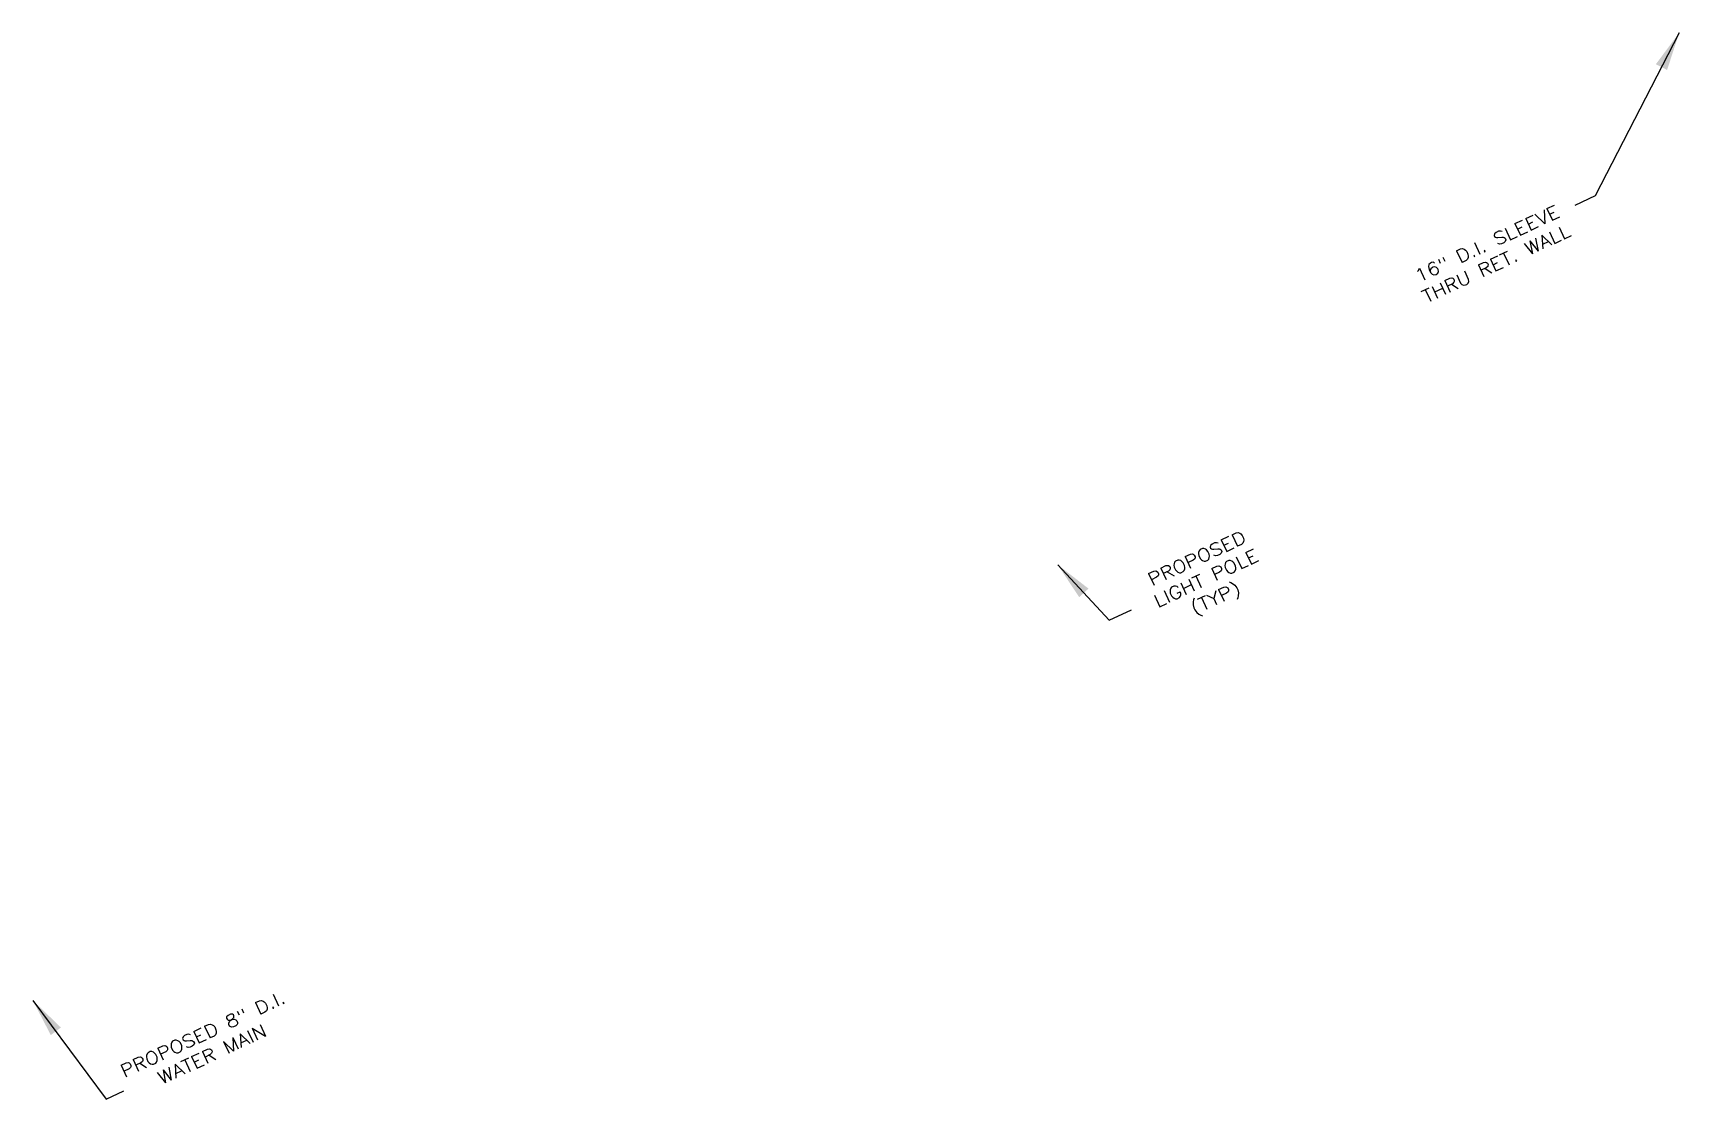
# Model space of a CAD drawing. Header units: feet. Extents: x 1024731 to 1026538, y 90903 to 93525.
# Drawn here: x 1025849.9 to 1026158.6, y 90902.9 to 91102.7 of the extents above; entities that cross this region are included whole.
import ezdxf
from ezdxf.enums import TextEntityAlignment as Align

# ---------------------------------------------------------------- set-up
doc = ezdxf.new("R2010")
doc.units = ezdxf.units.FT
doc.header["$MEASUREMENT"] = 0
doc.layers.add('P7UTT', color=3, linetype='Continuous')
doc.styles.add('60', font='simplex.shx', dxfattribs={"width": 1.15, "height": 6})
doc.dimstyles.get("Standard").update_dxf_attribs({"dimtxt": 0.18, "dimasz": 0.18, "dimexe": 0.18, "dimexo": 0.0625, "dimgap": 0.09, "dimtad": 0, "dimtih": 1, "dimtoh": 1, "dimdec": 4, "dimzin": 0, "dimdsep": 46, "dimtxsty": 'Standard', "dimcen": 0.09, "dimadec": 0, "dimazin": 0, "dimtfac": 1, "dimtdec": 4, "dimtofl": 0, "dimtmove": 0, "dimatfit": 3, "dimfxl": 1, "dimtolj": 1, "dimtzin": 0, "dimarcsym": 0})

msp = doc.modelspace()

# ---------------------------------------------------------------- texts
at = {"layer": 'P7UTT', "style": '60', "width": 1.15}
for s, p in [('16" D.I. SLEEVE', (1026123.08003, 91062.09503)), ('THRU RET. WALL', (1026124.8188, 91058.36622)), ('PROPOSED', (1026068.65057, 91003.13863)), ('LIGHT POLE', (1026070.38935, 90999.40982)), ('(TYP)', (1026072.12812, 90995.68101)), ('PROPOSED 8" D.I.', (1025882.24417, 90913.92793)), ('WATER MAIN', (1025883.98294, 90910.19913))]:
    msp.add_text(s, height=2.4, rotation=25, dxfattribs=at).set_placement(p, align=Align.CENTER)

# ---------------------------------------------------------------- leaders
at = {"layer": 'P7UTT'}
for points in [[(1026158.57783, 91102.67141), (1026142.85525, 91072.13715), (1026138.99876, 91070.3271)], [(1026042.05845, 91003.00166), (1026051.70658, 90992.62532), (1026055.89698, 90994.57934)], [(1025849.88663, 90921.34316), (1025863.61971, 90902.86489), (1025866.90602, 90904.39732)]]:
    msp.add_leader(points, dimstyle='Standard', override={"dimscale": 40, "dimexo": 0.0625, "dimdec": 4, "dimaunit": 0}, dxfattribs=at)

doc.saveas('drawing.dxf')
